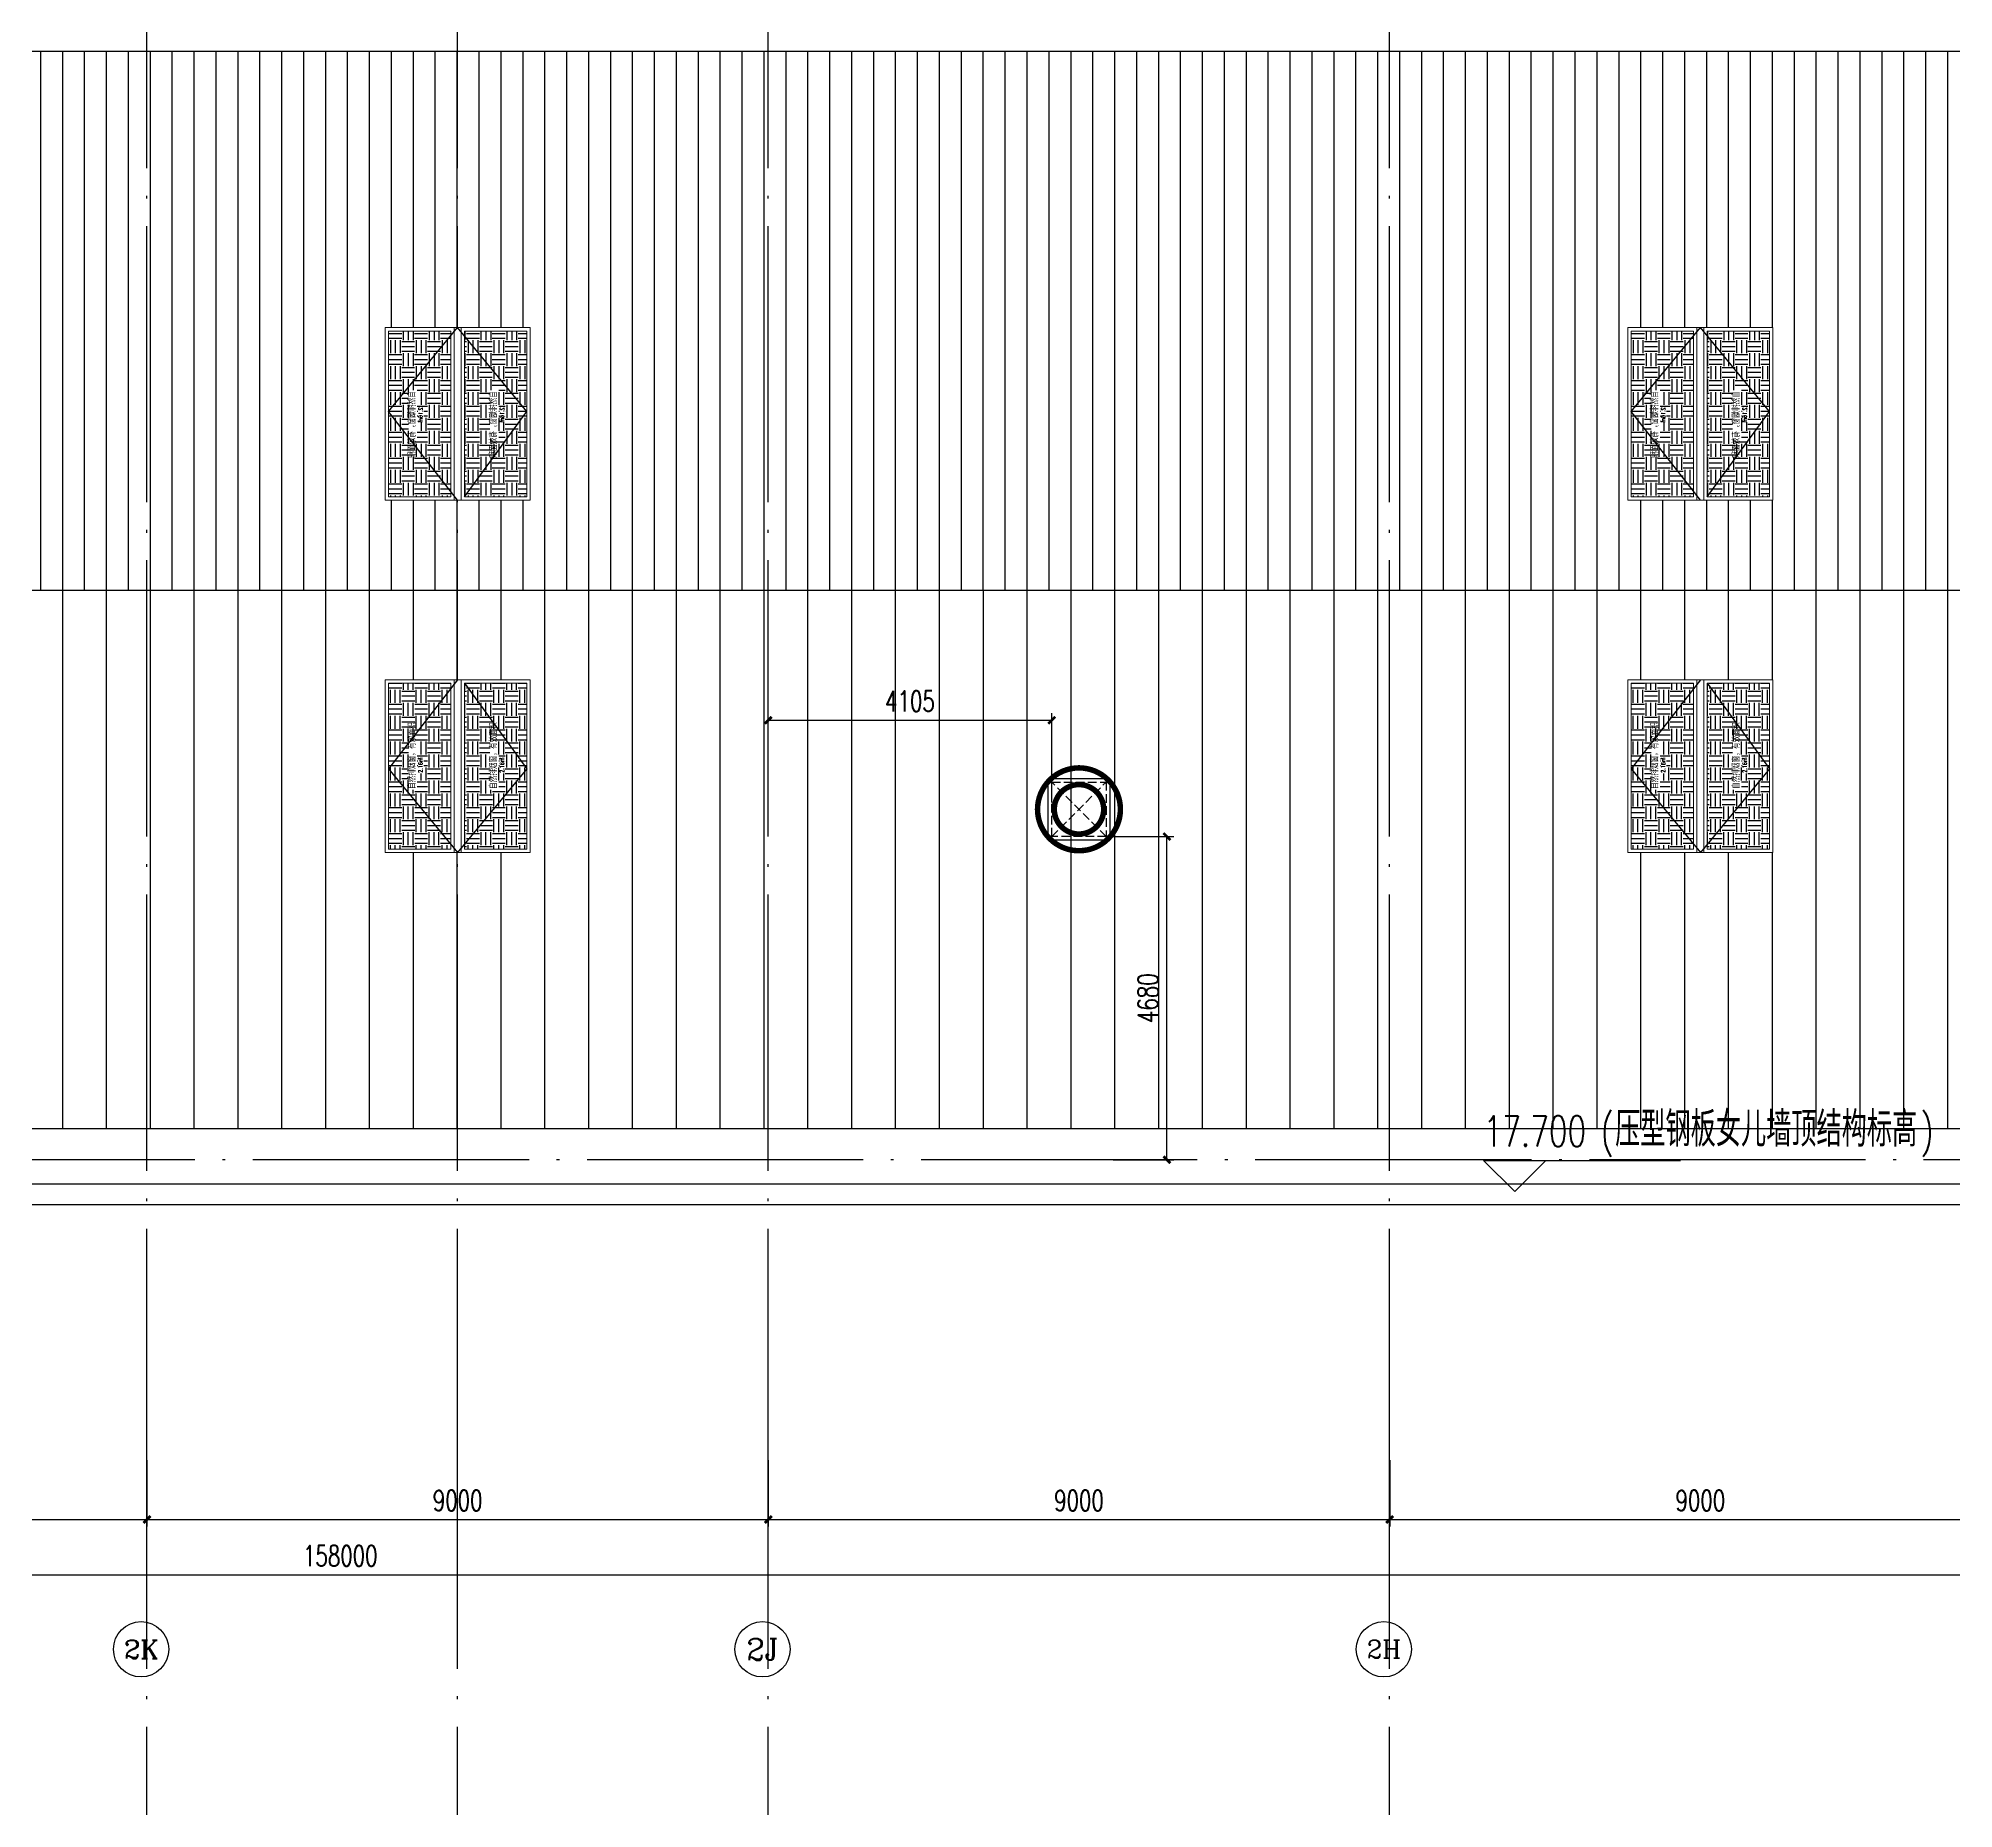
# Model space of a CAD drawing. Extents: x -555607 to 460190, y 498714 to 1664455.
# Drawn here: x 288572 to 316315, y 630673 to 656310 of the extents above; entities that cross this region are included whole.
import ezdxf
from ezdxf.enums import TextEntityAlignment as Align

# ---------------------------------------------------------------- set-up
doc = ezdxf.new("R2010")
doc.units = 0
doc.header["$LTSCALE"] = 1000
doc.header["$MEASUREMENT"] = 0
for name, pattern in [('DASH', [0.35, 0.25, -0.1]), ('DOTE', [2.42, 2, -0.2, 0.02, -0.2]), ('HIDDEN', [9.525, 6.35, -3.175])]:
    doc.linetypes.add(name, pattern=pattern)
doc.layers.get('Defpoints').update_dxf_attribs({"color": 210})
for name, color, linetype in [('A-AXIS-D', 1, 'Continuous'), ('A-AXIS-DOTE', 14, 'DOTE'), ('A-AXIS-DP', 126, 'Continuous'), ('A-AXIS-SYMB', 3, 'Continuous'), ('A-HATCH-2', 251, 'Continuous'), ('A-LIN-V', 9, 'Continuous'), ('A-SFCE', 30, 'Continuous'), ('A-WINDOW', 8, 'Continuous'), ('SPACE', 7, 'Continuous'), ('SPACE_HATCH', 8, 'Continuous'), ('参考线', 8, 'Continuous'), ('外框', 1, 'HIDDEN'), ('暖通', 7, 'Continuous')]:
    doc.layers.add(name, color=color, linetype=linetype)
doc.layers.add('成型线', color=3, linetype='Continuous', lineweight=18)
doc.styles.add('_TCH_AXIS', font='COMPLEX', dxfattribs={"bigfont": 'GBCBIG'})
doc.styles.add('_TCH_DIM', font='SIMPLEX', dxfattribs={"bigfont": 'GBCBIG'})
doc.styles.add('_TCH_DIM_T3', font='SIMPLEX', dxfattribs={"width": 0.705882, "bigfont": 'GBCBIG'})
doc.styles.add('_TCH_SPACE', font='SIMPLEX', dxfattribs={"height": 5, "bigfont": 'GBCBIG'})
doc.dimstyles.new('_TCH_ARCH&&100', dxfattribs={"dimtxt": 297.5, "dimasz": 100, "dimexe": 100, "dimexo": 100, "dimgap": 126.25, "dimtad": 1, "dimdec": 0, "dimzin": 0, "dimdsep": 46, "dimtxsty": '_TCH_DIM_T3', "dimblk": 'ARCHTICK', "dimcen": 0.09, "dimclrt": 7, "dimazin": 2, "dimtfac": 1, "dimtdec": 0, "dimtix": 1, "dimtmove": 2, "dimatfit": 3, "dimfxl": 100, "dimtolj": 1, "dimtzin": 0, "dimarcsym": 0})
pattern_1 = [(0, (0, 0), (187.5, 187.5), [187.5, -187.5]), (0, (0, 70.31), (187.5, 187.5), [187.5, -187.5]), (0, (0, 140.62), (187.5, 187.5), [187.5, -187.5]), (90, (23.44, 164.06), (-187.5, 187.5), [187.5, -187.5]), (90, (93.75, 164.06), (-187.5, 187.5), [187.5, -187.5]), (90, (164.06, 164.06), (-187.5, 187.5), [187.5, -187.5])]

# ---------------------------------------------------------------- blocks, each defined once
blk = doc.blocks.new('_ArchTick')
at = {"color": 0, "linetype": 'ByBlock', "const_width": 0.4}
blk.add_lwpolyline([(-0.5, -0.5), (0.5, 0.5)], dxfattribs=at)
blk = doc.blocks.new('*D358')
at = {"layer": 'A-AXIS-D', "color": 0, "lineweight": -2, "transparency": 16777216}
for p, q in [((281146, 635720), (281146, 634760)), ((290146, 635720), (290146, 634760)), ((281146, 634860), (290146, 634860))]:
    blk.add_line(p, q, dxfattribs=at)
at = {"layer": 'Defpoints', "color": 0, "transparency": 16777216}
for p in [(281146, 635820), (290146, 635820), (290146, 634860)]:
    blk.add_point(p, dxfattribs=at)
at = {"layer": 'A-AXIS-D', "color": 0, "lineweight": -2, "transparency": 16777216, "xscale": 100, "yscale": 100, "zscale": 100, "rotation": 180}
blk.add_blockref('_ArchTick', (281146, 634860), dxfattribs=at)
at = {"layer": 'A-AXIS-D', "color": 0, "lineweight": -2, "transparency": 16777216, "xscale": 100, "yscale": 100, "zscale": 100}
blk.add_blockref('_ArchTick', (290146, 634860), dxfattribs=at)
at = {"layer": 'A-AXIS-D', "color": 7, "transparency": 16777216, "insert": (285646, 635135), "char_height": 297.5, "attachment_point": 5, "style": '_TCH_DIM_T3'}
blk.add_mtext('\\A1;9000', dxfattribs=at)
blk = doc.blocks.new('*D359')
at = {"layer": 'A-AXIS-D', "color": 0, "lineweight": -2, "transparency": 16777216}
for p, q in [((290146, 635720), (290146, 634760)), ((299146, 635720), (299146, 634760)), ((290146, 634860), (299146, 634860))]:
    blk.add_line(p, q, dxfattribs=at)
at = {"layer": 'Defpoints', "color": 0, "transparency": 16777216}
for p in [(290146, 635820), (299146, 635820), (299146, 634860)]:
    blk.add_point(p, dxfattribs=at)
at = {"layer": 'A-AXIS-D', "color": 0, "lineweight": -2, "transparency": 16777216, "xscale": 100, "yscale": 100, "zscale": 100, "rotation": 180}
blk.add_blockref('_ArchTick', (290146, 634860), dxfattribs=at)
at = {"layer": 'A-AXIS-D', "color": 0, "lineweight": -2, "transparency": 16777216, "xscale": 100, "yscale": 100, "zscale": 100}
blk.add_blockref('_ArchTick', (299146, 634860), dxfattribs=at)
at = {"layer": 'A-AXIS-D', "color": 7, "transparency": 16777216, "insert": (294646, 635135), "char_height": 297.5, "attachment_point": 5, "style": '_TCH_DIM_T3'}
blk.add_mtext('\\A1;9000', dxfattribs=at)
blk = doc.blocks.new('*D360')
at = {"layer": 'A-AXIS-D', "color": 0, "lineweight": -2, "transparency": 16777216}
for p, q in [((299146, 635720), (299146, 634760)), ((308146, 635720), (308146, 634760)), ((299146, 634860), (308146, 634860))]:
    blk.add_line(p, q, dxfattribs=at)
at = {"layer": 'Defpoints', "color": 0, "transparency": 16777216}
for p in [(299146, 635820), (308146, 635820), (308146, 634860)]:
    blk.add_point(p, dxfattribs=at)
at = {"layer": 'A-AXIS-D', "color": 0, "lineweight": -2, "transparency": 16777216, "xscale": 100, "yscale": 100, "zscale": 100, "rotation": 180}
blk.add_blockref('_ArchTick', (299146, 634860), dxfattribs=at)
at = {"layer": 'A-AXIS-D', "color": 0, "lineweight": -2, "transparency": 16777216, "xscale": 100, "yscale": 100, "zscale": 100}
blk.add_blockref('_ArchTick', (308146, 634860), dxfattribs=at)
at = {"layer": 'A-AXIS-D', "color": 7, "transparency": 16777216, "insert": (303646, 635135), "char_height": 297.5, "attachment_point": 5, "style": '_TCH_DIM_T3'}
blk.add_mtext('\\A1;9000', dxfattribs=at)
blk = doc.blocks.new('*D361')
at = {"layer": 'A-AXIS-D', "color": 0, "lineweight": -2, "transparency": 16777216}
for p, q in [((308146, 635720), (308146, 634760)), ((317146, 635720), (317146, 634760)), ((308146, 634860), (317146, 634860))]:
    blk.add_line(p, q, dxfattribs=at)
at = {"layer": 'Defpoints', "color": 0, "transparency": 16777216}
for p in [(308146, 635820), (317146, 635820), (317146, 634860)]:
    blk.add_point(p, dxfattribs=at)
at = {"layer": 'A-AXIS-D', "color": 0, "lineweight": -2, "transparency": 16777216, "xscale": 100, "yscale": 100, "zscale": 100, "rotation": 180}
blk.add_blockref('_ArchTick', (308146, 634860), dxfattribs=at)
at = {"layer": 'A-AXIS-D', "color": 0, "lineweight": -2, "transparency": 16777216, "xscale": 100, "yscale": 100, "zscale": 100}
blk.add_blockref('_ArchTick', (317146, 634860), dxfattribs=at)
at = {"layer": 'A-AXIS-D', "color": 7, "transparency": 16777216, "insert": (312646, 635135), "char_height": 297.5, "attachment_point": 5, "style": '_TCH_DIM_T3'}
blk.add_mtext('\\A1;9000', dxfattribs=at)
blk = doc.blocks.new('*D411')
at = {"layer": 'A-AXIS-D', "color": 0, "lineweight": -2, "transparency": 16777216}
for p, q in [((213946, 635620), (213946, 633960)), ((371946, 635620), (371946, 633960)), ((213946, 634060), (371946, 634060))]:
    blk.add_line(p, q, dxfattribs=at)
at = {"layer": 'Defpoints', "color": 0, "transparency": 16777216}
for p in [(213946, 635720), (371946, 635720), (371946, 634060)]:
    blk.add_point(p, dxfattribs=at)
at = {"layer": 'A-AXIS-D', "color": 0, "lineweight": -2, "transparency": 16777216, "xscale": 100, "yscale": 100, "zscale": 100, "rotation": 180}
blk.add_blockref('_ArchTick', (213946, 634060), dxfattribs=at)
at = {"layer": 'A-AXIS-D', "color": 0, "lineweight": -2, "transparency": 16777216, "xscale": 100, "yscale": 100, "zscale": 100}
blk.add_blockref('_ArchTick', (371946, 634060), dxfattribs=at)
at = {"layer": 'A-AXIS-D', "color": 7, "transparency": 16777216, "insert": (292946, 634335), "char_height": 297.5, "attachment_point": 5, "style": '_TCH_DIM_T3'}
blk.add_mtext('\\A1;158000', dxfattribs=at)
blk = doc.blocks.new('44')
blk.add_wipeout([(277446, 745270), (279946, 745270), (279946, 747370), (277446, 747370)]).dxf.layer = '参考线'
at = {"layer": 'SPACE_HATCH'}
h = blk.add_hatch(dxfattribs=at)
h.set_pattern_fill('土壤', color=250, scale=50, style=0)
h.set_pattern_definition(pattern_1)
h.paths.add_polyline_path([(277496, 746420), (279896, 746420), (279896, 747320), (277496, 747320)])
h.paths.add_polyline_path([(278352, 746904), (279057, 746904), (279057, 747034), (278352, 747034)])
h.paths.add_polyline_path([(278591, 746811), (278817, 746811), (278817, 746895), (278591, 746895)])
h = blk.add_hatch(dxfattribs=at)
h.set_pattern_fill('土壤', color=250, scale=50, style=0)
h.set_pattern_definition(pattern_1)
h.paths.add_polyline_path([(277496, 746220), (279896, 746220), (279896, 745320), (277496, 745320)])
h.paths.add_polyline_path([(278352, 745724), (279057, 745724), (279057, 745854), (278352, 745854)])
h.paths.add_polyline_path([(278591, 745631), (278817, 745631), (278817, 745715), (278591, 745715)])
at = {"layer": '外框', "color": 250}
for points in [[(279946, 746320), (278658, 747320), (277446, 746320)], [(279896, 746220), (278658, 745320), (277446, 746320)]]:
    blk.add_lwpolyline(points, dxfattribs=at)
at = {"layer": '成型线', "color": 8}
for p, q in [((279946, 745270), (279946, 747370)), ((277446, 746370), (279946, 746370)), ((277496, 746420), (279896, 746420)), ((277446, 746270), (279946, 746270)), ((277496, 746220), (279896, 746220))]:
    blk.add_line(p, q, dxfattribs=at)
for points in [[(279946, 745270), (277446, 745270), (277446, 747370), (279946, 747370)], [(277496, 746420), (277496, 747320), (279896, 747320), (279896, 746420)], [(279896, 746220), (279896, 745320), (277496, 745320), (277496, 746220)]]:
    blk.add_lwpolyline(points, dxfattribs=at)
at = {"layer": 'SPACE', "color": 250, "style": '_TCH_SPACE'}
for p in [(278365, 746930), (278365, 745750)]:
    blk.add_text('自然排烟窗，有效面积', height=96.5, dxfattribs=at).set_placement(p)
at = {"layer": 'SPACE', "color": 250, "style": '_TCH_SPACE', "width": 0.705882}
for s, height, p in [('2.16m', 59.5, (278600, 746828)), ('2', 29.8, (278792, 746863)), ('2.16m', 59.5, (278600, 745648)), ('2', 29.8, (278792, 745683))]:
    blk.add_text(s, height=height, dxfattribs=at).set_placement(p)
blk = doc.blocks.new('eeee')
at = {"layer": 'A-LIN-V'}
blk.add_blockref('44', (16550, 81000), dxfattribs=at)
at = {"layer": 'A-LIN-V', "xscale": -0.9999999999999998}
blk.add_blockref('44', (579042, 81000), dxfattribs=at)
blk = doc.blocks.new('423432432222')
at = {"layer": 'A-WINDOW', "rotation": 90}
blk.add_blockref('eeee', (1193916, 416524), dxfattribs=at)
blk = doc.blocks.new('242343243')
at = {"layer": 'A-WINDOW'}
for p in [(-71950, -66000), (-53950, -66000)]:
    blk.add_blockref('423432432222', p, dxfattribs=at)
blk = doc.blocks.new('fengji')
at = {"layer": '暖通', "color": 7, "linetype": 'DASH', "ltscale": 0.5}
for p, q in [((-395, 395), (395, -395)), ((395, 395), (-395, -395))]:
    blk.add_line(p, q, dxfattribs=at)
at = {"layer": '暖通', "color": 7, "const_width": 79.8}
for points in [[(0, -600, -1), (0, 600, -1)], [(0, -600, 1), (0, 600, 1)]]:
    blk.add_lwpolyline(points, format="xyb", dxfattribs=at)
at = {"layer": '暖通', "color": 7, "ltscale": 0.5}
blk.add_lwpolyline([(-445, 445), (445, 445), (445, -445), (-445, -445)], close=True, dxfattribs=at)
at = {"layer": '暖通', "color": 7, "linetype": 'DASH', "const_width": 79.8}
for points in [[(0, -358, -1), (0, 358, -1)], [(0, -358, 1), (0, 358, 1)]]:
    blk.add_lwpolyline(points, format="xyb", dxfattribs=at)
at = {"layer": '暖通', "color": 7, "linetype": 'DASH', "ltscale": 0.5}
blk.add_lwpolyline([(-395, 395), (395, 395), (395, -395), (-395, -395)], close=True, dxfattribs=at)
blk = doc.blocks.new('*D793')
at = {"layer": 'A-AXIS-DP', "color": 0, "lineweight": -2, "transparency": 16777216}
for p, q in [((299146, 645245), (299146, 646535)), ((299146, 646435), (303251, 646435)), ((303251, 645245), (303251, 646535))]:
    blk.add_line(p, q, dxfattribs=at)
at = {"layer": 'Defpoints', "color": 0, "transparency": 16777216}
for p in [(303251, 646435), (299146, 645145), (303251, 645145)]:
    blk.add_point(p, dxfattribs=at)
at = {"layer": 'A-AXIS-DP', "color": 0, "lineweight": -2, "transparency": 16777216, "xscale": 100, "yscale": 100, "zscale": 100, "rotation": 180}
blk.add_blockref('_ArchTick', (299146, 646435), dxfattribs=at)
at = {"layer": 'A-AXIS-DP', "color": 0, "lineweight": -2, "transparency": 16777216, "xscale": 100, "yscale": 100, "zscale": 100}
blk.add_blockref('_ArchTick', (303251, 646435), dxfattribs=at)
at = {"layer": 'A-AXIS-DP', "color": 7, "transparency": 16777216, "insert": (301198, 646710), "char_height": 297.5, "attachment_point": 5, "style": '_TCH_DIM_T3'}
blk.add_mtext('\\A1;4105', dxfattribs=at)
blk = doc.blocks.new('*D794')
at = {"layer": 'A-AXIS-DP', "color": 0, "lineweight": -2, "transparency": 16777216}
for p, q in [((304141, 644750), (305020, 644750)), ((304920, 640070), (304920, 644750)), ((304141, 640070), (305020, 640070))]:
    blk.add_line(p, q, dxfattribs=at)
at = {"layer": 'Defpoints', "color": 0, "transparency": 16777216}
for p in [(304041, 644750), (304920, 644750), (304041, 640070)]:
    blk.add_point(p, dxfattribs=at)
at = {"layer": 'A-AXIS-DP', "color": 0, "lineweight": -2, "transparency": 16777216, "xscale": 100, "yscale": 100, "zscale": 100}
for p, rotation in [((304920, 644750), 90), ((304920, 640070), 270)]:
    blk.add_blockref('_ArchTick', p, dxfattribs=dict(at, rotation=rotation))
at = {"layer": 'A-AXIS-DP', "color": 7, "transparency": 16777216, "insert": (304645, 642410), "char_height": 297.5, "attachment_point": 5, "rotation": 90, "style": '_TCH_DIM_T3'}
blk.add_mtext('\\A1;4680', dxfattribs=at)
blk = doc.blocks.new('2312321321')
at = {"layer": '暖通', "rotation": 180}
blk.add_blockref('fengji', (303645.8, 645145), dxfattribs=at)
at = {"layer": 'A-AXIS-DP'}
for p1, p2, distance, picture, middle in [((299145.8, 645145), (303250.8, 645145), 1290, '*D793', (301198.3, 646710)), ((304040.8, 640070), (304040.8, 644750), -879.2, '*D794', (304645, 642410))]:
    dim = blk.add_aligned_dim(p1=p1, p2=p2, distance=distance, dimstyle='_TCH_ARCH&&100', dxfattribs=at)
    dim.commit()
    dim.dimension.update_dxf_attribs({"geometry": picture, "text_midpoint": middle})

msp = doc.modelspace()

# ---------------------------------------------------------------- hatches: boundary and pattern name
at = {"layer": 'A-HATCH-2'}
h = msp.add_hatch(dxfattribs=at)
h.set_pattern_fill('ANSI31', color=250, scale=200, angle=45)
h.set_pattern_definition([(90, (0, 0), (-317.5, 0), [])])
h.paths.add_polyline_path([(233880, 648320), (366415.7, 648320), (371645.8, 648320), (371645.8, 656120), (214545.8, 656120), (214545.8, 654270), (214245.8, 654270), (214245.8, 648345), (237560, 648320)])
h = msp.add_hatch(dxfattribs=at)
h.set_pattern_fill('ANSI31', color=250, scale=400, angle=45)
h.set_pattern_definition([(90, (0, 0), (-635, 0), [])])
h.paths.add_polyline_path([(233880, 648320), (366415.7, 648320), (371645.8, 648320), (371645.8, 640520), (214245.8, 640520), (214245.8, 648320), (237560, 648320)])

# ---------------------------------------------------------------- linework, layer by layer
at = {"layer": 'A-AXIS-D'}
for centre in [(290060.9, 632981.1), (299060.9, 632981.1), (308060.9, 632981.1)]:
    msp.add_circle(centre, 400, dxfattribs=at)
at = {"layer": 'A-AXIS-DOTE', "color": 250, "ltscale": 2}
for p, q in [((290145.8, 635071.1), (290145.8, 728870)), ((294645.8, 635071.1), (294645.8, 728870)), ((299145.8, 635071.1), (299145.8, 728870)), ((308145.8, 635071.1), (308145.8, 728870)), ((377960, 640070), (203750, 640070)), ((290145.8, 540740), (290145.8, 637259.3)), ((294645.8, 540740), (294645.8, 637259.3)), ((299145.8, 540740), (299145.8, 637259.3)), ((308145.8, 540740), (308145.8, 637259.3))]:
    msp.add_line(p, q, dxfattribs=at)
at = {"layer": 'A-AXIS-SYMB', "color": 8}
for p, q in [((309957.4, 639610), (309507.4, 640060)), ((309507.4, 640060), (312357.4, 640060)), ((309957.4, 639610), (310407.4, 640060))]:
    msp.add_line(p, q, dxfattribs=at)
at = {"layer": 'A-LIN-V', "color": 8}
for points in [[(371645.8, 656120), (214545.8, 656120)], [(371645.8, 640520), (214245.8, 640520)]]:
    msp.add_lwpolyline(points, dxfattribs=at)
at = {"layer": 'A-SFCE', "color": 8}
for points in [[(214545.8, 654570), (213945.8, 654570), (213945.8, 639420), (371945.8, 639420), (371945.8, 639420), (371945.8, 723220), (235420.9, 723220), (213945.8, 657017.5), (213945.8, 656070)], [(214245.8, 654270), (214245.8, 639720), (371645.8, 639720), (371645.8, 722920), (235639, 722920), (214245.8, 656970), (214245.8, 656370)], [(214245.8, 648320), (371645.8, 648320)]]:
    msp.add_lwpolyline(points, dxfattribs=at)

# ---------------------------------------------------------------- texts
at = {"layer": 'A-AXIS-D', "color": 7, "style": '_TCH_AXIS'}
for s, height, p, p2 in [('2K', 265.5, (289814.4, 632848.4), (290307.4, 632848.4)), ('2J', 314.07, (298829.1, 632824.1), (299292.7, 632824.1)), ('2H', 260.31, (307813, 632851), (308308.8, 632851))]:
    msp.add_text(s, height=height, dxfattribs=at).set_placement(p, p2, align=Align.FIT)
at = {"layer": 'A-AXIS-SYMB', "color": 8, "style": '_TCH_DIM', "width": 0.705882}
for s, height, p in [('17.700', 446.25, (309506.6, 640260)), ('(', 446.2, (311201.6, 640260)), (')', 446.2, (315835, 640260))]:
    msp.add_text(s, height=height, dxfattribs=at).set_placement(p)
at = {"layer": 'A-AXIS-SYMB', "color": 8, "style": '_TCH_DIM'}
msp.add_text('压型钢板女儿墙顶结构标高', height=506.383, dxfattribs=at).set_placement((311411.6, 640260))

# ---------------------------------------------------------------- dimensions: what is measured, and where the dimension line sits
at = {"layer": 'A-AXIS-D'}
for base, p1, p2, text, picture, middle in [((371945.8, 634060), (213945.8, 635720), (371945.8, 635720), '158000', '*D411', (292945.8, 634335)), ((290145.8, 634860), (281145.8, 635820), (290145.8, 635820), '9000', '*D358', (285645.8, 635135)), ((299145.8, 634860), (290145.8, 635820), (299145.8, 635820), '9000', '*D359', (294645.8, 635135)), ((308145.8, 634860), (299145.8, 635820), (308145.8, 635820), '9000', '*D360', (303645.8, 635135)), ((317145.8, 634860), (308145.8, 635820), (317145.8, 635820), '9000', '*D361', (312645.8, 635135))]:
    dim = msp.add_linear_dim(base=base, p1=p1, p2=p2, angle=0, text=text, dimstyle='_TCH_ARCH&&100', dxfattribs=at)
    dim.commit()
    dim.dimension.update_dxf_attribs({"geometry": picture, "text_midpoint": middle, "dimtype": 129})

# ---------------------------------------------------------------- next in the draw order: block references
at = {"layer": 'A-WINDOW'}
msp.add_blockref('242343243', (0, 0), dxfattribs=at)

# ---------------------------------------------------------------- next in the draw order: block references
at = {"layer": '暖通', "color": 7}
msp.add_blockref('2312321321', (0, 0), dxfattribs=at)

doc.saveas('drawing.dxf')
